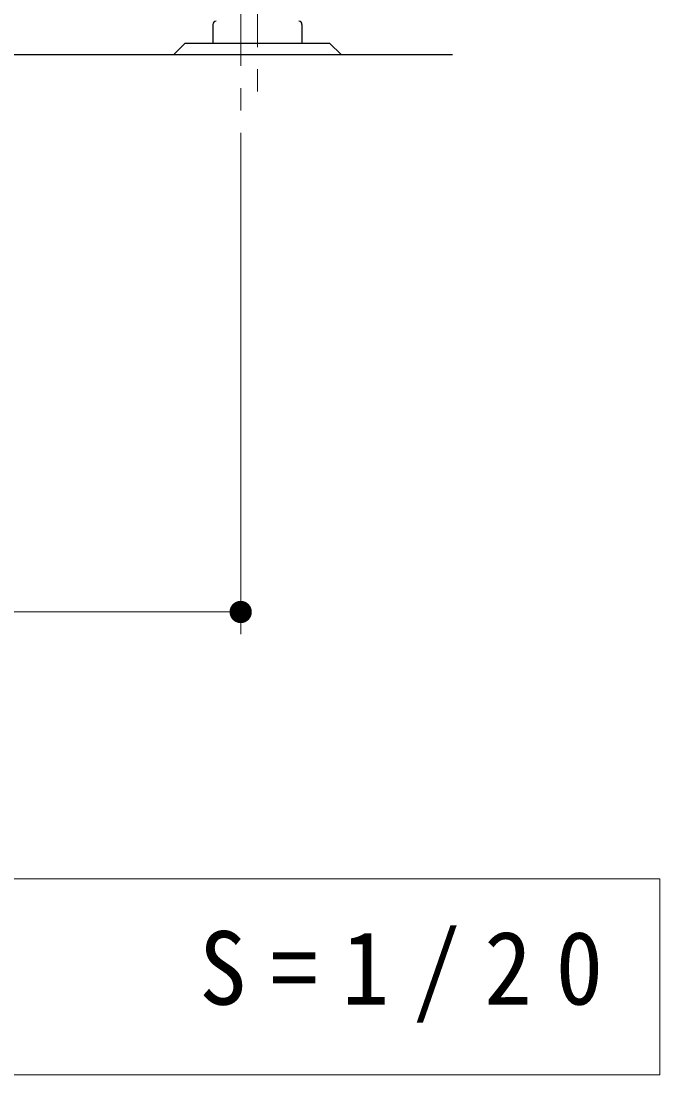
# Model space of a CAD drawing. Units: millimetres on the paper, scale 1:20. Extents: x -365 to 0, y -6 to 257.
# Drawn here: x -242.07 to -213.41, y 62.66 to 109.93 of the extents above; entities that cross this region are included whole.
import ezdxf

# ---------------------------------------------------------------- set-up
doc = ezdxf.new("R2010")
doc.units = ezdxf.units.MM
doc.linetypes.add('USER2', pattern=[6, 3, -1, 1, -1])
doc.layers.add('1_20', color=3, linetype='Continuous', lineweight=25)
doc.styles.add('ＭＳ ゴシック', font='')
doc.styles.get('ＭＳ ゴシック').set_extended_font_data('MS Gothic')

# ---------------------------------------------------------------- blocks, each defined once
blk = doc.blocks.new('filled_dot')
at = {"color": 0, "linetype": 'Continuous', "lineweight": -2, "const_width": 1.25}
blk.add_lwpolyline([(-0.625, 0, 1), (0.625, 0, 1)], format="xyb", close=True, dxfattribs=at)

msp = doc.modelspace()

# ---------------------------------------------------------------- linework, layer by layer
at = {"layer": '1_20', "color": 7, "linetype": 'USER2', "lineweight": 13}
for p, q in [((-231.467, 147.765), (-231.467, 105.834)), ((-232.217, 110.923), (-232.217, 105.923))]:
    msp.add_line(p, q, dxfattribs=at)
at = {"layer": '1_20'}
for p, q in [((-233.467, 109.779), (-233.467, 108.923)), ((-229.467, 109.779), (-229.467, 108.923)), ((-234.717, 108.923), (-235.217, 108.423)), ((-228.217, 108.923), (-234.717, 108.923)), ((-228.217, 108.923), (-227.717, 108.423)), ((-272.717, 108.423), (-222.717, 108.423))]:
    msp.add_line(p, q, dxfattribs=at)
at = {"layer": '1_20', "color": 7, "lineweight": 13}
for p, q in [((-232.217, 104.923), (-232.217, 82.423)), ((-232.217, 83.423), (-275.717, 83.423)), ((-213.412, 71.457), (-261.212, 71.457)), ((-213.412, 62.657), (-213.412, 71.457)), ((-261.212, 62.657), (-213.412, 62.657))]:
    msp.add_line(p, q, dxfattribs=at)
at = {"layer": '1_20'}
for centre, start, end in [((-233.317, 109.779), 92.29, 180), ((-229.617, 109.779), 0, 87.7099)]:
    msp.add_arc(centre, 0.15, start, end, dxfattribs=at)

# ---------------------------------------------------------------- block references
at = {"layer": '1_20', "color": 7, "lineweight": 13, "xscale": 0.4, "yscale": 0.4, "rotation": 180}
msp.add_blockref('filled_dot', (-232.217, 83.423), dxfattribs=at)

# ---------------------------------------------------------------- texts
at = {"layer": '1_20', "color": 7, "insert": (-237.312, 67.057), "char_height": 3.299, "attachment_point": 5, "style": 'ＭＳ ゴシック'}
msp.add_mtext('\\T1.5;\\W0.95;正面図\u3000S=1/20', dxfattribs=at)

doc.saveas('drawing.dxf')
